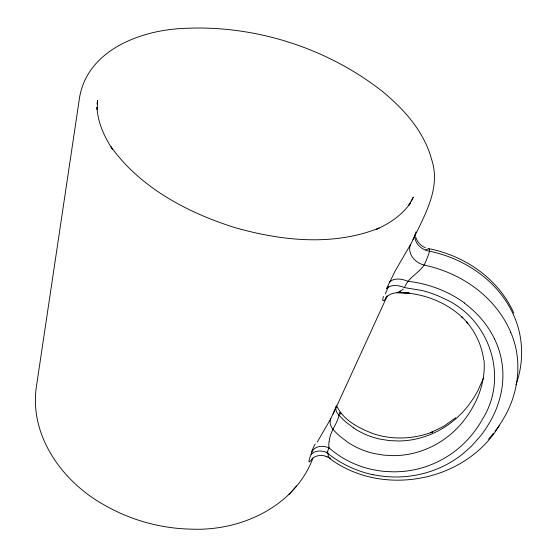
<?xml version="1.0" encoding="UTF-8"?>
<svg xmlns="http://www.w3.org/2000/svg" width="557" height="557" viewBox="0 0 557 557"><rect width="100%" height="100%" fill="white"/><g stroke="black" fill="none" stroke-linecap="round" stroke-linejoin="round"><path stroke-width="0.84" d="M97.203 109.339L97.579 100.539L97.022 103.971M329.222 441.701C329.598 431.912 336.964 424.58 339.039 415.25A14.029 9.302 18.3 0 1 336.365 405.809L336.219 406.241M383.481 296.47C381.03 302.945 384.79 301.233 386.572 296.825M516.729 382.513C523.803 361.542 523.274 338.043 514.696 317.587A113.537 85.597 20.6 0 0 506.995 302.702C491.149 277.644 464.803 260.258 436.347 252.822A101.687 76.977 19.8 0 0 429.544 251.228A16.564 13.598 13.1 0 1 415.132 234.553M515.942 384.803L516.464 383.272M335.92 407.097L330.983 418.377L317.212 442.105M483.678 377.743L477.704 391.042A189.018 140.956 27.3 0 1 469.857 403.421C454.408 424.761 429.531 439.257 403.094 440.817A75.982 54.537 21.8 0 1 398.478 440.991L389.183 440.573L379.937 439.097A55.31 39.192 21.6 0 1 353.632 428.006M397.127 292.167C397.085 293.713 399.717 291.109 400.302 290.914M411.526 201.161L413.28 197.178L408.747 205.289L410.391 203.089C402.098 214.981 389.83 223.364 376.713 229.171L379.115 228.071C333.225 246.354 281.557 240.903 235.089 227.646C187.667 212.774 140.649 187.96 111.017 146.853L112.465 149.158C104.131 136.674 97.851 122.463 96.981 107.313L97.12 109.43M415.975 231.865A165.875 91.529 -1.5 0 1 410.683 244.307L395.059 271.148L386.572 288.582A16.71 10.486 24.7 0 1 404.521 287.635L421.649 290.427A80.932 60.121 20.2 0 1 444.416 298.775C489.596 318.667 509.091 376.887 482.613 418.955A207.747 151.95 27.4 0 1 475.337 430.269C457.805 454.686 428.918 470.442 398.847 471.688A90.004 63.275 22.1 0 1 393.444 471.814L386.126 471.528A78.962 55.136 21.9 0 1 378.725 470.693L373.162 469.704A68.602 47.589 21.9 0 1 340.724 456.663L334.339 452.187A75.077 52.261 21.7 0 1 329.862 448.573L329.11 447.925A14.252 10.701 26.5 0 0 313.278 449.833C312.143 450.975 304.658 469.342 312.428 458.376M333.1 414.109L387.094 296.268M413.036 239.663C424.817 214.765 441.255 187.66 431.508 159.114C423.884 131.083 403.567 108.629 381.496 90.7L380.313 89.774C325.03 47.296 254.152 24.961 184.492 28.365L182.94 28.442C140.503 30.336 87.881 50.053 79.623 97.12L36.296 387.352C29.389 436.549 63.032 482.355 104.612 505.164L105.642 505.763C131.431 520.308 160.75 528.398 190.348 529.115L191.587 529.15C241.063 531.232 294.89 506.466 313.013 457.924M329.11 447.925L326.91 452.597A14.183 10.701 26.5 0 0 311.14 454.526M404.521 287.635C407.815 277.762 418.551 273.578 424.044 265.055A206.738 117.04 -1 0 0 429.551 251.228L429.329 249.327L428.013 248.471M386.843 296.338L387.066 295.934M499.309 425.611C465.22 482.202 381.935 497.728 329.291 458.209M495.076 431.257L498.097 427.101A229.756 169.613 27.6 0 0 502.296 420.639C518.706 394.697 523.148 360.845 510.755 332.362M289.027 494.477L296.533 485.989M385.848 297.64C391.905 290.991 401.562 292.815 409.527 293.031M455.703 417.757L443.811 426.216L430.47 432.747L432.803 431.856C414.206 439.083 393.179 440.093 374.123 434.007C359.913 428.653 343.801 420.807 337.062 406.499M312.957 458.007C316.989 455.062 322.545 454.596 327.022 456.796L326.151 456.322L328.414 457.562M330.677 458.091L329.869 458.3M397.05 292.655L408.72 293.01M397.51 292.655C421.371 292.564 445.405 301.302 462.763 317.852L461.53 316.55L467.769 323.102L466.327 321.577C475.608 332.257 481.798 345.577 483.699 359.613M372.981 474.599L374.993 475.003A85.207 59.46 21.9 0 0 387.045 476.632C410.342 478.54 434.272 472.865 453.969 460.214A165.074 119.72 24.6 0 0 462.47 454.157L471.34 446.31L480.705 435.762A213.992 156.614 27.3 0 0 489.833 422.115C500.834 403.226 505.763 380.41 501.244 358.84A114.568 84.351 21.5 0 0 494.484 338.816M428.493 248.61C464.712 255.545 498.689 278.89 513.826 313.145M425.402 247.768C420.911 245.992 417.395 242.191 415.919 237.595M353.66 427.978L346.05 422.171A69.033 49.267 21.2 0 1 339.046 415.243M464.301 303.071C476.924 312.435 487.633 324.606 494.463 338.823M340.661 413.405L340.849 414.143M484.04 360.337C485.307 376.212 481.039 392.149 473.429 406.011A192.081 141.353 27.3 0 1 465.513 418.398C449.847 439.828 424.608 454.129 397.99 455.501A77.172 54.635 22 0 1 393.319 455.64L383.898 455.16L374.534 453.628A56.166 39.241 21.8 0 1 347.853 442.335L340.146 436.43A70.105 49.35 21.4 0 1 333.023 429.44A14.259 10.186 28.5 0 1 330.774 418.753M339.046 415.327A7.192 0.947 -85.1 0 1 339.93 412.598M403.261 289.09A23.833 2.2 -43 0 1 399.028 292.23M328.936 448.19A21.403 7.721 -73 0 1 328.978 441.91M407.564 281.292A89.524 66.492 20.2 0 1 464.441 302.931M389.524 282.079A16.814 10.465 24.6 0 1 407.557 281.181M372.974 474.745A77.437 53.764 21.8 0 1 326.882 452.618M329.855 458.348A17.434 5.939 -76.5 0 1 327.697 451.518M410.676 244.307A16.814 13.445 26.4 0 0 424.044 265.055A103.379 77.263 20.1 0 1 430.958 266.699C459.852 274.35 486.665 291.924 502.88 317.337A115.417 85.889 20.8 0 1 510.741 332.369M493.495 433.283A208.227 153.384 26.3 0 1 488.496 439.174M385.423 293.852A35.474 4.811 -59.7 0 1 388.73 286.201M425.847 249.815A20.658 7.325 -51.6 0 1 427.574 249.251M311.447 452.068A30.816 4.637 -55.9 0 1 315.22 443.999M339.93 412.57A12.595 1.713 -85.6 0 1 340.689 413.197"/></g></svg>
